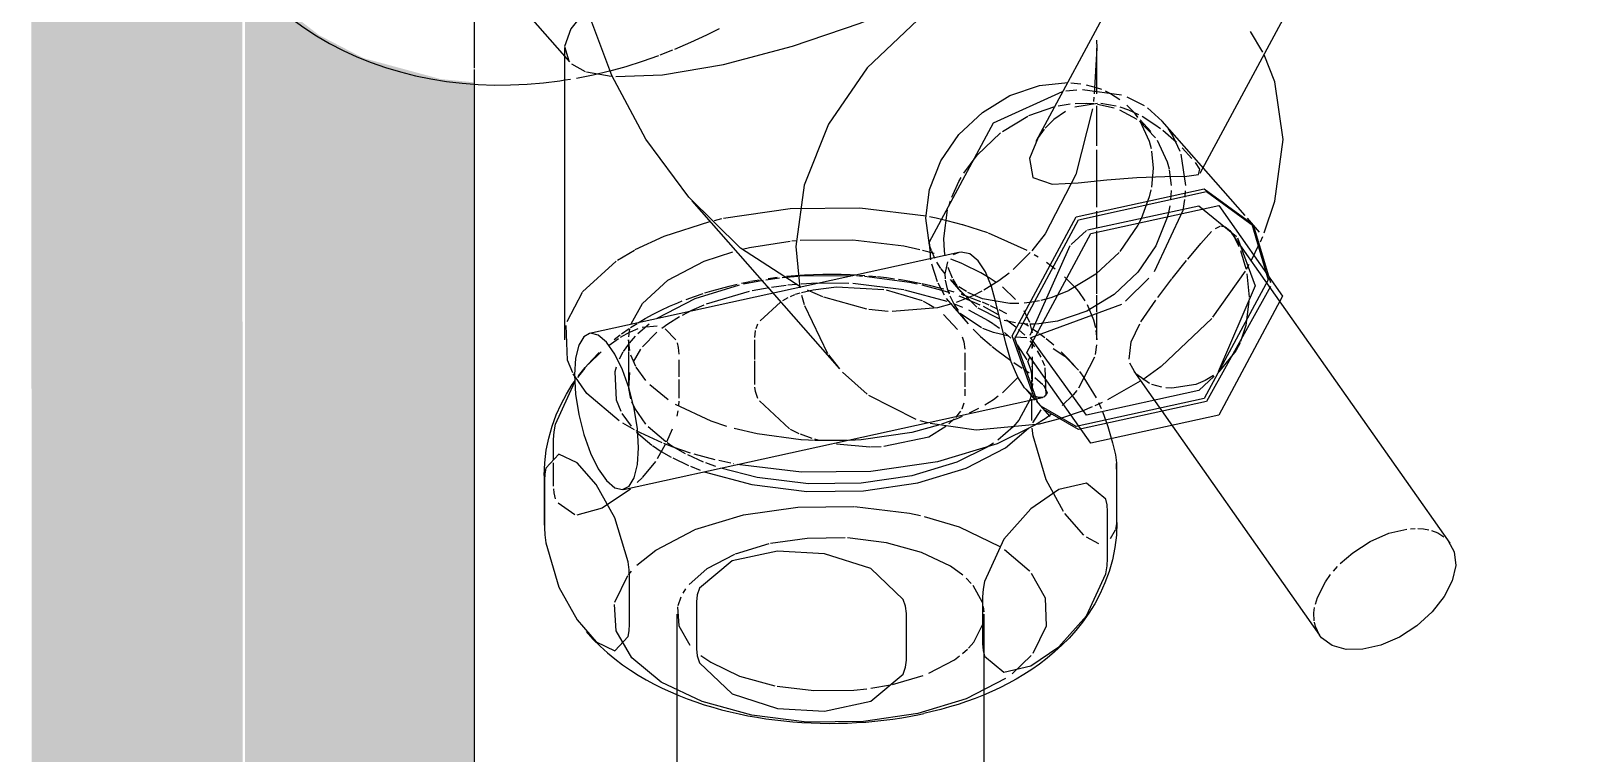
# Model space of a CAD drawing. Header units: metres. Extents: x -24.8 to 3.4, y -2.1 to 25.8.
# Drawn here: x -23.8313 to -23.7437, y 13.79 to 13.8307 of the extents above; entities that cross this region are included whole.
import ezdxf

# ---------------------------------------------------------------- set-up
doc = ezdxf.new("R2010")
doc.units = ezdxf.units.M
for name, color, linetype, lineweight in [('A-ANNO-DIMS', 7, 'Continuous', 5), ('A-ANNO-DIMS-20', 7, 'Continuous', 5), ('P-PIPE', 7, 'Continuous', 5), ('P-SANR-FIXT', 7, 'Continuous', 5)]:
    doc.layers.add(name, color=color, linetype=linetype, lineweight=lineweight)
doc.styles.add('Century Gothic_1', font='GOTHIC.TTF', dxfattribs={"height": 0.02})
doc.dimstyles.new('Setores_1_mm', dxfattribs={"dimscale": 0.3048, "dimtxt": 0.020883, "dimasz": 0.208333, "dimexe": 0.15748, "dimexo": 0.098425, "dimgap": 0.114829, "dimtad": 1, "dimrnd": 0.01, "dimzin": 0, "dimdsep": 46, "dimtxsty": 'Century Gothic_1', "dimblk1": 'OBLIQUE', "dimblk2": 'OBLIQUE', "dimsah": 1, "dimcen": 0.09, "dimazin": 0, "dimtfac": 1, "dimtdec": 4, "dimtix": 1, "dimtmove": 0, "dimatfit": 3, "dimfxl": 1, "dimtvp": 1, "dimtolj": 1, "dimtzin": 0, "dimarcsym": 2})

# ---------------------------------------------------------------- blocks, each defined once
blk = doc.blocks.new('UT_Ducha higiênica - UT_Ducha higiênica-3628668-BWC GUARITA')
at = {"layer": 'P-SANR-FIXT'}
for p, q in [((-23.762923, 13.846263), (-23.77466, 13.824453)), ((-23.765397, 13.822675), (-23.754998, 13.841998)), ((-23.810569, 13.839887), (-23.800952, 13.828949)), ((-23.801237, 13.829707), (-23.801237, 13.813272)), ((-23.762875, 13.820288), (-23.767538, 13.82559)), ((-23.794052, 13.821103), (-23.785732, 13.811641)), ((-23.762053, 13.819353), (-23.762736, 13.820129)), ((-23.751317, 13.801823), (-23.763619, 13.819286)), ((-23.779015, 13.818206), (-23.799831, 13.813641)), ((-23.788201, 13.818534), (-23.78797, 13.81621)), ((-23.780578, 13.817795), (-23.780661, 13.818809)), ((-23.779365, 13.81519), (-23.778475, 13.814178)), ((-23.774702, 13.809888), (-23.775999, 13.813506)), ((-23.774563, 13.80973), (-23.77586, 13.813348)), ((-23.769148, 13.811508), (-23.758675, 13.79664)), ((-23.801745, 13.808532), (-23.800655, 13.810911)), ((-23.775235, 13.810493), (-23.774702, 13.809888)), ((-23.797903, 13.80485), (-23.77429, 13.810029)), ((-23.774563, 13.80973), (-23.77388, 13.808953)), ((-23.77034, 13.807472), (-23.770182, 13.806794)), ((-23.770102, 13.805638), (-23.770128, 13.806321)), ((-23.770112, 13.805927), (-23.770112, 13.804606)), ((-23.802373, 13.805638), (-23.802373, 13.804318)), ((-23.802363, 13.80535), (-23.802363, 13.804029)), ((-23.770102, 13.804318), (-23.770102, 13.805638)), ((-23.802373, 13.804318), (-23.802373, 13.802997)), ((-23.802363, 13.804029), (-23.802363, 13.802709)), ((-23.770112, 13.804606), (-23.770112, 13.803286)), ((-23.770102, 13.802997), (-23.770102, 13.804318)), ((-23.770625, 13.802282), (-23.770625, 13.803602)), ((-23.802373, 13.802997), (-23.802347, 13.802315)), ((-23.770625, 13.800961), (-23.770625, 13.802282)), ((-23.797574, 13.798584), (-23.797574, 13.799904)), ((-23.777565, 13.799664), (-23.777645, 13.799226)), ((-23.793752, 13.798916), (-23.7938, 13.79852)), ((-23.79362, 13.799292), (-23.793752, 13.798916)), ((-23.78201, 13.798269), (-23.782143, 13.79866)), ((-23.777645, 13.799226), (-23.777675, 13.798808)), ((-23.777675, 13.798808), (-23.777675, 13.797488)), ((-23.797574, 13.797263), (-23.797574, 13.798584)), ((-23.794898, 13.79782), (-23.794898, 13.781306)), ((-23.7938, 13.79852), (-23.7938, 13.797199)), ((-23.781962, 13.797868), (-23.78201, 13.798269)), ((-23.781962, 13.796547), (-23.781962, 13.797868)), ((-23.777577, 13.781306), (-23.777577, 13.79782)), ((-23.797595, 13.796886), (-23.797574, 13.797263)), ((-23.7938, 13.797199), (-23.7938, 13.795879)), ((-23.777675, 13.797488), (-23.777675, 13.796167)), ((-23.79765, 13.796562), (-23.797595, 13.796886)), ((-23.781962, 13.795227), (-23.781962, 13.796547)), ((-23.758564, 13.7965), (-23.758676, 13.796643)), ((-23.7938, 13.795879), (-23.793752, 13.795476)), ((-23.793752, 13.795476), (-23.79362, 13.795084)), ((-23.778588, 13.793053), (-23.781319, 13.792227))]:
    blk.add_line(p, q, dxfattribs=at)
at = {"layer": 'P-SANR-FIXT', "color": 8, "true_color": 0x808080}
for p, q in [((-23.761871, 13.829483), (-23.762573, 13.830652)), ((-23.801233, 13.829811), (-23.800992, 13.828997)), ((-23.795847, 13.829328), (-23.79512, 13.829611)), ((-23.800836, 13.828835), (-23.800064, 13.828406)), ((-23.801215, 13.82792), (-23.800903, 13.827971)), ((-23.799992, 13.828383), (-23.798606, 13.828125)), ((-23.772696, 13.827762), (-23.772141, 13.827706)), ((-23.772979, 13.827301), (-23.77236, 13.827373)), ((-23.77204, 13.82739), (-23.769846, 13.827089)), ((-23.770752, 13.827301), (-23.770461, 13.827157)), ((-23.769537, 13.826978), (-23.768558, 13.826474)), ((-23.776554, 13.825016), (-23.77511, 13.825884)), ((-23.775058, 13.825909), (-23.773602, 13.82642)), ((-23.771184, 13.826595), (-23.772464, 13.826382)), ((-23.771237, 13.824202), (-23.771237, 13.826458)), ((-23.771188, 13.82656), (-23.770247, 13.826345)), ((-23.770132, 13.826452), (-23.771005, 13.82659)), ((-23.76996, 13.826242), (-23.768976, 13.825713)), ((-23.768918, 13.825836), (-23.76921, 13.826168)), ((-23.769109, 13.826048), (-23.768929, 13.825812)), ((-23.768373, 13.826347), (-23.767538, 13.82559)), ((-23.774197, 13.825142), (-23.774529, 13.82468)), ((-23.768822, 13.8256), (-23.767914, 13.824659)), ((-23.768194, 13.825012), (-23.768781, 13.825679)), ((-23.766748, 13.824398), (-23.767519, 13.82507)), ((-23.766921, 13.824714), (-23.766559, 13.823903)), ((-23.765869, 13.823496), (-23.766421, 13.824091)), ((-23.771237, 13.820752), (-23.771237, 13.823988)), ((-23.768142, 13.823908), (-23.768058, 13.822951)), ((-23.766504, 13.82374), (-23.766241, 13.821971)), ((-23.768058, 13.822951), (-23.768154, 13.821888)), ((-23.767145, 13.822858), (-23.767045, 13.821982)), ((-23.77986, 13.818985), (-23.779642, 13.820602)), ((-23.779581, 13.820816), (-23.779483, 13.821118)), ((-23.766388, 13.820568), (-23.768006, 13.817112)), ((-23.792786, 13.82001), (-23.792362, 13.82011)), ((-23.780661, 13.820226), (-23.780287, 13.820148)), ((-23.779681, 13.820009), (-23.778813, 13.81978)), ((-23.778793, 13.819775), (-23.777392, 13.819322)), ((-23.76249, 13.819789), (-23.761579, 13.816669)), ((-23.762406, 13.81971), (-23.76144, 13.816511)), ((-23.7908, 13.81848), (-23.788517, 13.818841)), ((-23.788421, 13.818851), (-23.788163, 13.818875)), ((-23.779818, 13.818293), (-23.77986, 13.818985)), ((-23.777359, 13.81931), (-23.775167, 13.818326)), ((-23.772678, 13.818644), (-23.77182, 13.81943)), ((-23.771237, 13.816996), (-23.771237, 13.819429)), ((-23.76331, 13.819019), (-23.762309, 13.81632)), ((-23.76201, 13.818808), (-23.761882, 13.819105)), ((-23.798245, 13.817762), (-23.797289, 13.818336)), ((-23.791203, 13.818387), (-23.790814, 13.818477)), ((-23.78106, 13.818335), (-23.780407, 13.818154)), ((-23.780358, 13.817866), (-23.780539, 13.818274)), ((-23.779774, 13.818013), (-23.779815, 13.818276)), ((-23.779015, 13.818206), (-23.779326, 13.818068)), ((-23.774984, 13.818195), (-23.775941, 13.817241)), ((-23.77499, 13.813539), (-23.772725, 13.818592)), ((-23.769976, 13.818205), (-23.771263, 13.816996)), ((-23.800213, 13.815992), (-23.798327, 13.817706)), ((-23.780215, 13.816545), (-23.780532, 13.81755)), ((-23.779361, 13.816748), (-23.779611, 13.817363)), ((-23.779487, 13.817849), (-23.778799, 13.817575)), ((-23.778781, 13.817567), (-23.777782, 13.817078)), ((-23.777766, 13.817069), (-23.777393, 13.816851)), ((-23.766977, 13.816735), (-23.766167, 13.81775)), ((-23.764693, 13.81456), (-23.762857, 13.81715)), ((-23.790794, 13.816549), (-23.791257, 13.816458)), ((-23.790043, 13.81662), (-23.791155, 13.816409)), ((-23.790254, 13.816644), (-23.790757, 13.816557)), ((-23.79066, 13.816053), (-23.789698, 13.81623)), ((-23.788089, 13.816854), (-23.788718, 13.816797)), ((-23.78499, 13.816892), (-23.787963, 13.816863)), ((-23.787901, 13.816439), (-23.787015, 13.816486)), ((-23.779816, 13.815789), (-23.78018, 13.816465)), ((-23.779503, 13.816671), (-23.778891, 13.815976)), ((-23.778583, 13.815995), (-23.778999, 13.816263)), ((-23.777355, 13.816827), (-23.776907, 13.816528)), ((-23.77129, 13.816975), (-23.772808, 13.816051)), ((-23.768292, 13.816755), (-23.769608, 13.815461)), ((-23.767797, 13.815673), (-23.766994, 13.816713)), ((-23.762309, 13.81632), (-23.764387, 13.811483)), ((-23.76278, 13.817005), (-23.762651, 13.815675)), ((-23.801092, 13.814309), (-23.800227, 13.815974)), ((-23.793224, 13.815303), (-23.790814, 13.81602)), ((-23.787877, 13.815797), (-23.787733, 13.815273)), ((-23.779046, 13.81486), (-23.779695, 13.81561)), ((-23.778855, 13.815935), (-23.778708, 13.815768)), ((-23.77771, 13.816018), (-23.778215, 13.815765)), ((-23.77283, 13.816041), (-23.773821, 13.815654)), ((-23.768744, 13.814294), (-23.76791, 13.81552)), ((-23.794062, 13.814943), (-23.793356, 13.815252)), ((-23.787716, 13.815214), (-23.786413, 13.812513)), ((-23.777722, 13.813957), (-23.778934, 13.814758)), ((-23.776701, 13.81445), (-23.777919, 13.815062)), ((-23.769846, 13.815272), (-23.774955, 13.813388)), ((-23.767592, 13.811803), (-23.764756, 13.814486)), ((-23.799772, 13.813651), (-23.799831, 13.813641)), ((-23.775811, 13.814234), (-23.776454, 13.814374)), ((-23.79762, 13.813272), (-23.79762, 13.812652)), ((-23.79762, 13.812618), (-23.79762, 13.81167)), ((-23.786361, 13.812439), (-23.785733, 13.811643)), ((-23.775903, 13.811998), (-23.775434, 13.811679)), ((-23.76904, 13.811372), (-23.769369, 13.811974)), ((-23.79762, 13.811653), (-23.79762, 13.810816)), ((-23.785566, 13.811459), (-23.784179, 13.810227)), ((-23.770607, 13.809921), (-23.768768, 13.810973)), ((-23.768269, 13.810828), (-23.76904, 13.811372)), ((-23.768644, 13.811054), (-23.7676, 13.811797)), ((-23.7841, 13.81017), (-23.78143, 13.808817)), ((-23.767573, 13.810617), (-23.768126, 13.810771)), ((-23.77439, 13.809563), (-23.774632, 13.809809)), ((-23.772041, 13.809288), (-23.771481, 13.809516)), ((-23.771325, 13.809584), (-23.770913, 13.809772)), ((-23.771133, 13.809744), (-23.770977, 13.809403)), ((-23.797296, 13.808211), (-23.797942, 13.808587)), ((-23.780156, 13.808466), (-23.781661, 13.808067)), ((-23.781203, 13.808743), (-23.780766, 13.808617)), ((-23.775946, 13.808387), (-23.776815, 13.807626)), ((-23.774825, 13.807866), (-23.77488, 13.808311)), ((-23.774449, 13.80864), (-23.774684, 13.808495)), ((-23.773519, 13.80879), (-23.7732, 13.808885)), ((-23.770607, 13.808404), (-23.77034, 13.807472)), ((-23.801849, 13.806524), (-23.801849, 13.807674)), ((-23.795734, 13.807474), (-23.797192, 13.808156)), ((-23.797168, 13.808075), (-23.796312, 13.807352)), ((-23.777063, 13.807451), (-23.777413, 13.807225)), ((-23.795135, 13.806625), (-23.794242, 13.806197)), ((-23.794407, 13.806858), (-23.795116, 13.807258)), ((-23.793399, 13.806397), (-23.794277, 13.806792)), ((-23.792747, 13.806524), (-23.793931, 13.806842)), ((-23.801849, 13.805033), (-23.801849, 13.806354)), ((-23.794141, 13.806154), (-23.793597, 13.805936)), ((-23.79186, 13.806327), (-23.79254, 13.806475)), ((-23.791684, 13.806292), (-23.791707, 13.806297)), ((-23.800655, 13.803427), (-23.801583, 13.80407)), ((-23.793886, 13.802587), (-23.791155, 13.803413)), ((-23.771954, 13.802278), (-23.773032, 13.803497)), ((-23.771112, 13.801793), (-23.771815, 13.802168)), ((-23.770196, 13.802553), (-23.770473, 13.802078)), ((-23.753541, 13.80264), (-23.753278, 13.802651)), ((-23.789719, 13.80178), (-23.791613, 13.801211)), ((-23.757898, 13.800253), (-23.757667, 13.800512)), ((-23.798393, 13.7985), (-23.797658, 13.800008)), ((-23.797634, 13.800038), (-23.797454, 13.800256)), ((-23.778308, 13.799559), (-23.778593, 13.799851)), ((-23.79468, 13.798782), (-23.794845, 13.798294)), ((-23.794413, 13.799245), (-23.794563, 13.799008)), ((-23.777677, 13.798475), (-23.778209, 13.799442)), ((-23.777583, 13.797965), (-23.777623, 13.798265)), ((-23.777596, 13.797535), (-23.777578, 13.797819)), ((-23.778796, 13.795608), (-23.778528, 13.79585)), ((-23.774929, 13.795492), (-23.776007, 13.794472)), ((-23.782755, 13.79386), (-23.781011, 13.794371)), ((-23.783962, 13.793647), (-23.782864, 13.793837)), ((-23.776378, 13.794204), (-23.778588, 13.793053))]:
    blk.add_line(p, q, dxfattribs=at)
at = {"layer": 'P-SANR-FIXT', "color": 9, "true_color": 0xbfbfbf}
for p, q in [((-23.771237, 13.829707), (-23.771375, 13.827133)), ((-23.771241, 13.830164), (-23.771237, 13.829739)), ((-23.771237, 13.827137), (-23.771237, 13.829707)), ((-23.800992, 13.828997), (-23.800952, 13.828951)), ((-23.770461, 13.827157), (-23.769935, 13.826828)), ((-23.773401, 13.826465), (-23.772733, 13.826574)), ((-23.772444, 13.8266), (-23.771792, 13.826612)), ((-23.771792, 13.826612), (-23.771399, 13.826585)), ((-23.76954, 13.826503), (-23.76921, 13.826167)), ((-23.767207, 13.825171), (-23.766921, 13.824714)), ((-23.768182, 13.821736), (-23.768276, 13.821334)), ((-23.767043, 13.821699), (-23.767076, 13.821168)), ((-23.766248, 13.821675), (-23.766273, 13.821325)), ((-23.768278, 13.821329), (-23.768735, 13.82009)), ((-23.767119, 13.820838), (-23.767195, 13.820447)), ((-23.766288, 13.821181), (-23.766388, 13.820568)), ((-23.780287, 13.820148), (-23.779681, 13.820009)), ((-23.771237, 13.819558), (-23.771237, 13.820528)), ((-23.764539, 13.819548), (-23.76427, 13.819684)), ((-23.76374, 13.819441), (-23.763619, 13.819286)), ((-23.763619, 13.819286), (-23.763471, 13.819051)), ((-23.763446, 13.819006), (-23.763224, 13.81854)), ((-23.774755, 13.818092), (-23.774532, 13.817956)), ((-23.763129, 13.818306), (-23.762834, 13.81729)), ((-23.762537, 13.817724), (-23.762091, 13.818629)), ((-23.780018, 13.817296), (-23.780241, 13.817648)), ((-23.77978, 13.816989), (-23.780007, 13.81728)), ((-23.789118, 13.816752), (-23.789892, 13.816644)), ((-23.789241, 13.816786), (-23.789749, 13.81672)), ((-23.789561, 13.816252), (-23.788748, 13.81636)), ((-23.788718, 13.816797), (-23.788968, 13.81677)), ((-23.788638, 13.816372), (-23.78816, 13.816419)), ((-23.787223, 13.816106), (-23.7859, 13.816269)), ((-23.787015, 13.816486), (-23.785213, 13.816477)), ((-23.7859, 13.816269), (-23.783237, 13.816116)), ((-23.78499, 13.816466), (-23.782104, 13.816112)), ((-23.78443, 13.816857), (-23.784782, 13.816881)), ((-23.784314, 13.81689), (-23.784615, 13.816912)), ((-23.783669, 13.816834), (-23.784084, 13.816872)), ((-23.783089, 13.816769), (-23.783598, 13.816827)), ((-23.782627, 13.816706), (-23.783089, 13.816769)), ((-23.782077, 13.81662), (-23.782401, 13.816671)), ((-23.780593, 13.816319), (-23.781076, 13.816429)), ((-23.779756, 13.815996), (-23.781069, 13.816352)), ((-23.780088, 13.816193), (-23.78058, 13.816316)), ((-23.779852, 13.816127), (-23.780088, 13.816193)), ((-23.779119, 13.816354), (-23.779474, 13.816663)), ((-23.776553, 13.81626), (-23.775815, 13.815558)), ((-23.773045, 13.816836), (-23.772503, 13.816284)), ((-23.771237, 13.81587), (-23.771237, 13.816996)), ((-23.790214, 13.814344), (-23.789066, 13.815407)), ((-23.786668, 13.815704), (-23.787547, 13.816075)), ((-23.784193, 13.815009), (-23.786625, 13.815687)), ((-23.783101, 13.816091), (-23.781073, 13.815492)), ((-23.782066, 13.816105), (-23.779681, 13.815462)), ((-23.779263, 13.815956), (-23.779599, 13.816057)), ((-23.778215, 13.815765), (-23.779159, 13.815382)), ((-23.77884, 13.815681), (-23.778997, 13.815739)), ((-23.778633, 13.815751), (-23.778855, 13.815825)), ((-23.775017, 13.815383), (-23.77532, 13.815349)), ((-23.774467, 13.815481), (-23.774997, 13.815386)), ((-23.773821, 13.815654), (-23.774394, 13.815497)), ((-23.771237, 13.814838), (-23.771237, 13.815794)), ((-23.762651, 13.815617), (-23.762825, 13.814086)), ((-23.794587, 13.814678), (-23.794062, 13.814943)), ((-23.78299, 13.814879), (-23.78409, 13.814993)), ((-23.780206, 13.815077), (-23.782761, 13.814869)), ((-23.779394, 13.815304), (-23.780206, 13.815077)), ((-23.771237, 13.813272), (-23.771237, 13.814768)), ((-23.798445, 13.813292), (-23.798099, 13.813556)), ((-23.798088, 13.813423), (-23.797526, 13.813726)), ((-23.798016, 13.813619), (-23.797581, 13.813924)), ((-23.797614, 13.813452), (-23.797552, 13.813895)), ((-23.797506, 13.813972), (-23.797139, 13.814208)), ((-23.796467, 13.814164), (-23.797107, 13.813616)), ((-23.796843, 13.81288), (-23.796035, 13.813708)), ((-23.795558, 13.813895), (-23.794968, 13.813275)), ((-23.790513, 13.813408), (-23.790465, 13.813806)), ((-23.790437, 13.81391), (-23.790332, 13.814184)), ((-23.77511, 13.814168), (-23.775636, 13.81421)), ((-23.774748, 13.814167), (-23.775, 13.814166)), ((-23.771277, 13.813809), (-23.771239, 13.813271)), ((-23.762825, 13.814086), (-23.763125, 13.813177)), ((-23.798712, 13.812986), (-23.798197, 13.813354)), ((-23.797634, 13.813034), (-23.797926, 13.812614)), ((-23.797556, 13.812671), (-23.79762, 13.813272)), ((-23.797243, 13.81348), (-23.797591, 13.813088)), ((-23.797354, 13.812034), (-23.79694, 13.812751)), ((-23.790513, 13.812174), (-23.790513, 13.813274)), ((-23.775171, 13.813388), (-23.775844, 13.81343)), ((-23.771248, 13.813005), (-23.771328, 13.812451)), ((-23.763157, 13.813103), (-23.763388, 13.812654)), ((-23.797942, 13.812588), (-23.798155, 13.812189)), ((-23.797215, 13.811769), (-23.797489, 13.812411)), ((-23.7948, 13.81215), (-23.7948, 13.811188)), ((-23.790513, 13.810768), (-23.790513, 13.812088)), ((-23.771365, 13.812298), (-23.772261, 13.810552)), ((-23.763388, 13.812654), (-23.764362, 13.811486)), ((-23.797606, 13.810545), (-23.797552, 13.811439)), ((-23.79666, 13.810986), (-23.797194, 13.811731)), ((-23.7948, 13.811039), (-23.7948, 13.809998)), ((-23.775316, 13.811601), (-23.775049, 13.811414)), ((-23.774732, 13.811166), (-23.774265, 13.810766)), ((-23.771954, 13.811133), (-23.771266, 13.810008)), ((-23.764655, 13.811264), (-23.765128, 13.810985)), ((-23.795393, 13.809894), (-23.796434, 13.810746)), ((-23.774519, 13.810027), (-23.774834, 13.810149)), ((-23.772365, 13.810423), (-23.772567, 13.810189)), ((-23.798328, 13.809891), (-23.79806, 13.809252)), ((-23.797275, 13.809428), (-23.797435, 13.809796)), ((-23.79666, 13.80853), (-23.797272, 13.809422)), ((-23.792975, 13.80869), (-23.794983, 13.809633)), ((-23.7948, 13.809827), (-23.794812, 13.809575)), ((-23.788558, 13.80827), (-23.790243, 13.809844)), ((-23.77484, 13.808597), (-23.774367, 13.809344)), ((-23.7732, 13.808885), (-23.772041, 13.809288)), ((-23.77091, 13.809243), (-23.770607, 13.808404)), ((-23.797996, 13.809136), (-23.797478, 13.808407)), ((-23.795531, 13.807534), (-23.796516, 13.808373)), ((-23.792092, 13.808397), (-23.792975, 13.80869)), ((-23.77928, 13.808831), (-23.779567, 13.808551)), ((-23.79512, 13.807261), (-23.795454, 13.80748)), ((-23.788012, 13.807992), (-23.788497, 13.808234)), ((-23.787283, 13.807729), (-23.787939, 13.807962)), ((-23.785284, 13.807607), (-23.787138, 13.807605)), ((-23.786866, 13.807612), (-23.787121, 13.807681)), ((-23.795555, 13.807382), (-23.796005, 13.806585)), ((-23.784019, 13.807232), (-23.7859, 13.807402)), ((-23.783391, 13.807251), (-23.783979, 13.807232)), ((-23.796114, 13.80642), (-23.796837, 13.805535)), ((-23.796847, 13.805524), (-23.797131, 13.805237))]:
    blk.add_line(p, q, dxfattribs=at)
at = {"layer": 'P-SANR-FIXT', "color": 254, "true_color": 0xdfdfdf}
for p, q in [((-23.771395, 13.826956), (-23.771427, 13.826699)), ((-23.774075, 13.817656), (-23.773571, 13.817283)), ((-23.762794, 13.817259), (-23.762635, 13.817543)), ((-23.772475, 13.816252), (-23.772269, 13.816002)), ((-23.788936, 13.815489), (-23.788623, 13.815662)), ((-23.788502, 13.815721), (-23.788253, 13.815827)), ((-23.788207, 13.815844), (-23.78795, 13.815931)), ((-23.787875, 13.815953), (-23.787223, 13.816106)), ((-23.779523, 13.815921), (-23.779756, 13.815996)), ((-23.77928, 13.815315), (-23.778802, 13.815119)), ((-23.777809, 13.815242), (-23.77884, 13.815681)), ((-23.777306, 13.815233), (-23.777681, 13.815393)), ((-23.772265, 13.815996), (-23.771899, 13.81547)), ((-23.779876, 13.814711), (-23.779079, 13.813864)), ((-23.776768, 13.814682), (-23.777623, 13.815151)), ((-23.776828, 13.815016), (-23.777216, 13.815195)), ((-23.776295, 13.814752), (-23.776728, 13.814968)), ((-23.79752, 13.813729), (-23.797082, 13.813913)), ((-23.796861, 13.813988), (-23.796005, 13.814077)), ((-23.777033, 13.814159), (-23.776713, 13.813928)), ((-23.776427, 13.813698), (-23.776073, 13.813374)), ((-23.775789, 13.81399), (-23.776327, 13.814396)), ((-23.774514, 13.813659), (-23.774814, 13.813867)), ((-23.774167, 13.813398), (-23.774467, 13.813624)), ((-23.778855, 13.813552), (-23.778855, 13.813552)), ((-23.774854, 13.812835), (-23.774854, 13.813272)), ((-23.773661, 13.812987), (-23.774084, 13.813335)), ((-23.799878, 13.811901), (-23.799162, 13.812605)), ((-23.778675, 13.812552), (-23.778675, 13.811578)), ((-23.774854, 13.810924), (-23.774854, 13.812323)), ((-23.773032, 13.812364), (-23.772272, 13.811567)), ((-23.800492, 13.811152), (-23.800066, 13.811692)), ((-23.778675, 13.811431), (-23.778675, 13.810627)), ((-23.775677, 13.81115), (-23.776547, 13.810289)), ((-23.772214, 13.811492), (-23.771967, 13.811151)), ((-23.797489, 13.809955), (-23.797606, 13.810545)), ((-23.778675, 13.810498), (-23.778675, 13.810116)), ((-23.774933, 13.810148), (-23.775002, 13.809904)), ((-23.772567, 13.810189), (-23.773179, 13.809588)), ((-23.794848, 13.809285), (-23.79491, 13.808972)), ((-23.778923, 13.809252), (-23.779204, 13.808913)), ((-23.778855, 13.809344), (-23.778855, 13.809343)), ((-23.778722, 13.80972), (-23.778844, 13.809367)), ((-23.777894, 13.809405), (-23.778418, 13.809141)), ((-23.7749, 13.808732), (-23.7749, 13.809944)), ((-23.77429, 13.810029), (-23.774519, 13.810027)), ((-23.795169, 13.808248), (-23.795486, 13.807522))]:
    blk.add_line(p, q, dxfattribs=at)
at = {"layer": 'P-SANR-FIXT', "color": 7, "true_color": 0xefefef}
for p, q in [((-23.775349, 13.81493), (-23.775034, 13.814277)), ((-23.775292, 13.813542), (-23.775641, 13.813866)), ((-23.775082, 13.814045), (-23.775393, 13.814243)), ((-23.774986, 13.814133), (-23.774883, 13.813678)), ((-23.775728, 13.813), (-23.775179, 13.812161)), ((-23.774732, 13.812888), (-23.774992, 13.813218)), ((-23.774854, 13.813272), (-23.774895, 13.812792)), ((-23.773688, 13.812796), (-23.773032, 13.812364)), ((-23.775025, 13.812292), (-23.775131, 13.812026)), ((-23.774375, 13.812303), (-23.774577, 13.812659)), ((-23.774169, 13.81181), (-23.774285, 13.812112)), ((-23.774079, 13.810146), (-23.774134, 13.811698)), ((-23.774856, 13.810815), (-23.774887, 13.810384))]:
    blk.add_line(p, q, dxfattribs=at)
at = {"layer": 'P-SANR-FIXT', "color": 7, "true_color": 0xf7f7f7}
blk.add_line((-23.77488, 13.81175), (-23.774825, 13.812074), dxfattribs=at)
at = {"layer": 'P-SANR-FIXT', "color": 7, "true_color": 0xfbfbfb}
for p, q in [((-23.7749, 13.811077), (-23.7749, 13.811372)), ((-23.7749, 13.810387), (-23.7749, 13.811035))]:
    blk.add_line(p, q, dxfattribs=at)
at = {"layer": 'P-SANR-FIXT'}
for points in [[(-23.769151, 13.834692, 0), (-23.770913, 13.834878, 0), (-23.774467, 13.834541, 0), (-23.778022, 13.833319, 0), (-23.781334, 13.831294, 0), (-23.784179, 13.828605, 0), (-23.786361, 13.825435, 0), (-23.787733, 13.822, 0), (-23.788201, 13.818534, 0)], [(-23.819058, 13.833639, 0), (-23.818489, 13.833025, 0), (-23.81789, 13.832439, 0), (-23.817261, 13.831884, 0), (-23.816604, 13.831359, 0), (-23.81592, 13.830867, 0), (-23.815211, 13.830407, 0), (-23.814476, 13.829981, 0), (-23.813719, 13.829589, 0), (-23.81294, 13.829232, 0), (-23.812141, 13.828909, 0), (-23.811323, 13.828623, 0), (-23.810487, 13.828373, 0), (-23.809636, 13.828158, 0), (-23.80877, 13.827981, 0), (-23.807891, 13.82784, 0), (-23.807, 13.827735, 0), (-23.806099, 13.827667, 0), (-23.805189, 13.827636, 0), (-23.804272, 13.827642, 0), (-23.803349, 13.827684, 0), (-23.802422, 13.827762, 0), (-23.801491, 13.827876, 0), (-23.801215, 13.82792, 0)], [(-23.799971, 13.831919, 0), (-23.800874, 13.830797, 0), (-23.801233, 13.829811, 0)], [(-23.794231, 13.821309, 0), (-23.796645, 13.824593, 0), (-23.798558, 13.828163, 0), (-23.799971, 13.831919, 0)], [(-23.760733, 13.824558, 0), (-23.761201, 13.827818, 0), (-23.7618, 13.829342, 0)], [(-23.780877, 13.82014, 0), (-23.780658, 13.821758, 0), (-23.780018, 13.823361, 0), (-23.778999, 13.82484, 0), (-23.777672, 13.826095, 0), (-23.776126, 13.82704, 0), (-23.774467, 13.82761, 0), (-23.772867, 13.827769, 0)], [(-23.780661, 13.818809, 0), (-23.777056, 13.825508, 0), (-23.773157, 13.827271, 0)], [(-23.774529, 13.82468, 0), (-23.775017, 13.823492, 0), (-23.774841, 13.822419, 0)], [(-23.761796, 13.819316, 0), (-23.761201, 13.821091, 0), (-23.760733, 13.824558, 0)], [(-23.774841, 13.822419, 0), (-23.773754, 13.822055, 0), (-23.772287, 13.822131, 0), (-23.770666, 13.822292, 0), (-23.768983, 13.822423, 0), (-23.767396, 13.822486, 0), (-23.766164, 13.822506, 0), (-23.765494, 13.822592, 0)], [(-23.775999, 13.813506, 0), (-23.772394, 13.820205, 0), (-23.765184, 13.821787, 0), (-23.762545, 13.819868, 0)], [(-23.77586, 13.813348, 0), (-23.772255, 13.820047, 0), (-23.765045, 13.821628, 0), (-23.762406, 13.81971, 0)], [(-23.775177, 13.812572, 0), (-23.771572, 13.81927, 0), (-23.764362, 13.820852, 0), (-23.760757, 13.815734, 0)], [(-23.78055, 13.8183, 0), (-23.780658, 13.818618, 0), (-23.780877, 13.82014, 0)], [(-23.777915, 13.817739, 0), (-23.778387, 13.818116, 0), (-23.778878, 13.818225, 0), (-23.779015, 13.818206, 0)], [(-23.776647, 13.814244, 0), (-23.776896, 13.815305, 0), (-23.777172, 13.816284, 0), (-23.777506, 13.817114, 0), (-23.777915, 13.817739, 0)], [(-23.760757, 13.815734, 0), (-23.764362, 13.809035, 0), (-23.771572, 13.807454, 0), (-23.775177, 13.812572, 0)], [(-23.800772, 13.811424, 0), (-23.801064, 13.812138, 0), (-23.801147, 13.814093, 0)], [(-23.799831, 13.813641, 0), (-23.800147, 13.813457, 0), (-23.800434, 13.812977, 0), (-23.800615, 13.812242, 0), (-23.800677, 13.811303, 0), (-23.800615, 13.810224, 0), (-23.800434, 13.809078, 0), (-23.800147, 13.807944, 0), (-23.799772, 13.806898, 0), (-23.799336, 13.806012, 0), (-23.798867, 13.805347, 0)], [(-23.798867, 13.813144, 0), (-23.799336, 13.813544, 0), (-23.799772, 13.813651, 0)], [(-23.7749, 13.810192, 0), (-23.7753, 13.810571, 0), (-23.775691, 13.811185, 0), (-23.776051, 13.812037, 0), (-23.776368, 13.813088, 0), (-23.776647, 13.814244, 0)], [(-23.798867, 13.805347, 0), (-23.798399, 13.804947, 0), (-23.797963, 13.80484, 0), (-23.797588, 13.805034, 0), (-23.7973, 13.805514, 0), (-23.79712, 13.806249, 0), (-23.797058, 13.807188, 0), (-23.79712, 13.808267, 0), (-23.7973, 13.809413, 0), (-23.797588, 13.810547, 0), (-23.797963, 13.811593, 0), (-23.798399, 13.812479, 0), (-23.798867, 13.813144, 0)], [(-23.802373, 13.805638, 0), (-23.802344, 13.806351, 0), (-23.80226, 13.807056, 0), (-23.802122, 13.807744, 0), (-23.801934, 13.808409, 0), (-23.801702, 13.809046, 0), (-23.801432, 13.80965, 0), (-23.801128, 13.810221, 0), (-23.800797, 13.810756, 0), (-23.800628, 13.810995, 0)], [(-23.781319, 13.805222, 0), (-23.778588, 13.806049, 0), (-23.776378, 13.8072, 0), (-23.77509, 13.808301, 0)], [(-23.780626, 13.80858, 0), (-23.778022, 13.808213, 0), (-23.774467, 13.80855, 0), (-23.773519, 13.80879, 0)], [(-23.774684, 13.808495, 0), (-23.776857, 13.807426, 0), (-23.780206, 13.806413, 0)], [(-23.79765, 13.80077, 0), (-23.79839, 13.80325, 0), (-23.799443, 13.805138, 0), (-23.80052, 13.806357, 0), (-23.801549, 13.806846, 0), (-23.802293, 13.80605, 0)], [(-23.777413, 13.807225, 0), (-23.779119, 13.80638, 0), (-23.781661, 13.805611, 0)], [(-23.770182, 13.806794, 0), (-23.77013, 13.806348, 0), (-23.770112, 13.805927, 0)], [(-23.802293, 13.80605, 0), (-23.802345, 13.805727, 0), (-23.802363, 13.80535, 0)], [(-23.793368, 13.805852, 0), (-23.790679, 13.805124, 0), (-23.787578, 13.804744, 0), (-23.784385, 13.804777, 0), (-23.781319, 13.805222, 0)], [(-23.781661, 13.805611, 0), (-23.784514, 13.805196, 0), (-23.787485, 13.805165, 0), (-23.790371, 13.805519, 0), (-23.792427, 13.806045, 0)], [(-23.780206, 13.806413, 0), (-23.783966, 13.805867, 0), (-23.787881, 13.805826, 0), (-23.79151, 13.806259, 0)], [(-23.77073, 13.804312, 0), (-23.77182, 13.805209, 0), (-23.773369, 13.804846, 0), (-23.774955, 13.803762, 0), (-23.77647, 13.80205, 0), (-23.777565, 13.799664, 0)], [(-23.770625, 13.803602, 0), (-23.770652, 13.803982, 0), (-23.77073, 13.804312, 0)], [(-23.770112, 13.803286, 0), (-23.77013, 13.802909, 0), (-23.770182, 13.802586, 0)], [(-23.802363, 13.802709, 0), (-23.802345, 13.802287, 0), (-23.802293, 13.801842, 0)], [(-23.770102, 13.802997, 0), (-23.77013, 13.802284, 0), (-23.770215, 13.801579, 0), (-23.770353, 13.800891, 0), (-23.77054, 13.800226, 0), (-23.770772, 13.79959, 0), (-23.771043, 13.798985, 0), (-23.771346, 13.798415, 0), (-23.771678, 13.797879, 0), (-23.772032, 13.797379, 0), (-23.772405, 13.796912, 0), (-23.772794, 13.796477, 0), (-23.773196, 13.796072, 0), (-23.773608, 13.795695, 0), (-23.774029, 13.795344, 0), (-23.774458, 13.795017, 0), (-23.774894, 13.794712, 0), (-23.775336, 13.794427, 0), (-23.775783, 13.794162, 0), (-23.776236, 13.793914, 0), (-23.776694, 13.793683, 0), (-23.777157, 13.793467, 0), (-23.777624, 13.793266, 0), (-23.778096, 13.793079, 0), (-23.778572, 13.792906, 0), (-23.779052, 13.792745, 0), (-23.779537, 13.792596, 0), (-23.780025, 13.792459, 0), (-23.780517, 13.792334, 0), (-23.780975, 13.792229, 0)], [(-23.802293, 13.801842, 0), (-23.801549, 13.799354, 0), (-23.80052, 13.797503, 0), (-23.799443, 13.796271, 0), (-23.79839, 13.795766, 0), (-23.79765, 13.796562, 0)], [(-23.782143, 13.79866, 0), (-23.783973, 13.800399, 0), (-23.786575, 13.801233, 0), (-23.789238, 13.801374, 0), (-23.791782, 13.800832, 0), (-23.79362, 13.799292, 0)], [(-23.751428, 13.801963, 0), (-23.751081, 13.801338, 0), (-23.751001, 13.800569, 0), (-23.751193, 13.799708, 0), (-23.751645, 13.798816, 0), (-23.752325, 13.797951, 0), (-23.753187, 13.797174, 0), (-23.754172, 13.796537, 0), (-23.755213, 13.796084, 0), (-23.75624, 13.795845, 0), (-23.757182, 13.795837, 0), (-23.757974, 13.79606, 0), (-23.758564, 13.7965, 0)], [(-23.797574, 13.799904, 0), (-23.797595, 13.800325, 0), (-23.79765, 13.80077, 0)], [(-23.77073, 13.800104, 0), (-23.770652, 13.800542, 0), (-23.770625, 13.800961, 0)], [(-23.777565, 13.795456, 0), (-23.77647, 13.794558, 0), (-23.774955, 13.794907, 0), (-23.773369, 13.79598, 0), (-23.77182, 13.797725, 0), (-23.77073, 13.800104, 0)], [(-23.80002, 13.796855, 0), (-23.79963, 13.796423, 0), (-23.799227, 13.796022, 0), (-23.798813, 13.795648, 0), (-23.798391, 13.795301, 0), (-23.797961, 13.794976, 0), (-23.797524, 13.794674, 0), (-23.797082, 13.794392, 0), (-23.796634, 13.794129, 0), (-23.79618, 13.793884, 0), (-23.795722, 13.793655, 0), (-23.795258, 13.793441, 0), (-23.79479, 13.793242, 0), (-23.794318, 13.793056, 0), (-23.793841, 13.792884, 0), (-23.79336, 13.792725, 0), (-23.792876, 13.792578, 0), (-23.792387, 13.792443, 0), (-23.791894, 13.792319, 0), (-23.791398, 13.792207, 0), (-23.790899, 13.792106, 0), (-23.790397, 13.792015, 0), (-23.789893, 13.791936, 0), (-23.789385, 13.791867, 0), (-23.788876, 13.791809, 0), (-23.788365, 13.791761, 0), (-23.787853, 13.791723, 0), (-23.787339, 13.791696, 0), (-23.786825, 13.791679, 0), (-23.78631, 13.791672, 0), (-23.785796, 13.791676, 0), (-23.785281, 13.79169, 0), (-23.784768, 13.791714, 0), (-23.784255, 13.791749, 0), (-23.783743, 13.791794, 0), (-23.783234, 13.791849, 0), (-23.782726, 13.791915, 0), (-23.78222, 13.791992, 0), (-23.781718, 13.792079, 0), (-23.781218, 13.792177, 0), (-23.780975, 13.792229, 0)], [(-23.777675, 13.796167, 0), (-23.777645, 13.795787, 0), (-23.777565, 13.795456, 0)], [(-23.782143, 13.794452, 0), (-23.78201, 13.79483, 0), (-23.781962, 13.795227, 0)], [(-23.79362, 13.795084, 0), (-23.791782, 13.793341, 0), (-23.789238, 13.792519, 0), (-23.786575, 13.792367, 0), (-23.783973, 13.792915, 0), (-23.782143, 13.794452, 0)], [(-23.781319, 13.792227, 0), (-23.784385, 13.791782, 0), (-23.787578, 13.791748, 0), (-23.790679, 13.792128, 0), (-23.793477, 13.792896, 0)]]:
    blk.add_polyline3d(points, dxfattribs=at)
at = {"layer": 'P-SANR-FIXT', "color": 8, "true_color": 0x808080}
for points in [[(-23.792268, 13.828795, 0), (-23.788384, 13.829821, 0), (-23.784578, 13.831129, 0), (-23.781164, 13.832551, 0), (-23.778243, 13.833986, 0)], [(-23.795011, 13.829653, 0), (-23.794107, 13.830042, 0), (-23.793212, 13.830461, 0), (-23.792493, 13.830828, 0)], [(-23.798662, 13.828441, 0), (-23.797767, 13.828686, 0), (-23.796843, 13.828975, 0), (-23.795924, 13.829298, 0)], [(-23.798337, 13.828111, 0), (-23.795715, 13.828213, 0), (-23.792268, 13.828795, 0)], [(-23.800559, 13.828026, 0), (-23.799627, 13.828211, 0), (-23.798696, 13.828431, 0)], [(-23.771823, 13.827649, 0), (-23.771263, 13.8275, 0), (-23.770969, 13.827394, 0)], [(-23.771483, 13.826298, 0), (-23.772411, 13.822596, 0), (-23.774138, 13.819256, 0), (-23.774889, 13.818303, 0)], [(-23.772994, 13.826146, 0), (-23.773656, 13.825692, 0), (-23.774142, 13.825208, 0)], [(-23.768859, 13.825955, 0), (-23.769434, 13.826224, 0), (-23.76991, 13.82639, 0)], [(-23.767646, 13.82517, 0), (-23.767964, 13.825401, 0), (-23.768682, 13.825857, 0)], [(-23.7688, 13.82562, 0), (-23.768276, 13.824473, 0), (-23.76817, 13.824054, 0)], [(-23.778726, 13.822678, 0), (-23.777983, 13.823684, 0), (-23.776656, 13.824939, 0)], [(-23.767829, 13.824535, 0), (-23.76726, 13.823317, 0), (-23.767158, 13.822921, 0)], [(-23.765494, 13.822592, 0), (-23.765419, 13.822887, 0), (-23.765672, 13.823275, 0)], [(-23.779407, 13.821324, 0), (-23.779002, 13.822205, 0), (-23.778877, 13.822428, 0)], [(-23.787912, 13.816245, 0), (-23.791311, 13.818451, 0), (-23.794231, 13.821309, 0)], [(-23.792268, 13.820131, 0), (-23.788508, 13.820677, 0), (-23.784593, 13.820718, 0), (-23.780857, 13.820265, 0)], [(-23.771751, 13.819482, 0), (-23.76548, 13.82082, 0), (-23.763364, 13.819106, 0)], [(-23.797245, 13.81836, 0), (-23.795618, 13.819118, 0), (-23.793046, 13.819946, 0)], [(-23.767196, 13.820439, 0), (-23.76726, 13.820178, 0), (-23.767901, 13.818575, 0), (-23.768919, 13.817096, 0), (-23.770247, 13.815841, 0), (-23.771792, 13.814896, 0), (-23.773451, 13.814326, 0), (-23.774633, 13.81417, 0)], [(-23.768735, 13.82009, 0), (-23.768917, 13.819731, 0), (-23.769935, 13.818251, 0)], [(-23.787961, 13.818891, 0), (-23.78499, 13.818922, 0), (-23.782104, 13.818569, 0), (-23.781216, 13.818374, 0)], [(-23.766109, 13.817821, 0), (-23.765375, 13.818715, 0), (-23.764772, 13.819374, 0)], [(-23.797477, 13.814172, 0), (-23.796843, 13.815336, 0), (-23.795412, 13.816637, 0), (-23.793356, 13.817708, 0), (-23.791751, 13.818245, 0)], [(-23.779656, 13.817665, 0), (-23.7798, 13.816991, 0), (-23.779785, 13.816712, 0)], [(-23.791395, 13.816354, 0), (-23.793886, 13.815582, 0), (-23.796028, 13.814477, 0)], [(-23.793318, 13.815923, 0), (-23.792938, 13.816039, 0), (-23.792449, 13.816176, 0), (-23.791957, 13.816301, 0), (-23.791499, 13.816407, 0)], [(-23.784824, 13.816923, 0), (-23.785135, 13.81694, 0), (-23.785649, 13.816957, 0), (-23.786164, 13.816963, 0), (-23.786679, 13.816959, 0), (-23.787193, 13.816945, 0), (-23.787707, 13.816921, 0), (-23.78822, 13.816887, 0), (-23.788731, 13.816842, 0)], [(-23.779775, 13.816634, 0), (-23.779663, 13.816145, 0), (-23.779562, 13.815864, 0)], [(-23.777989, 13.815112, 0), (-23.779002, 13.816141, 0), (-23.779332, 13.816689, 0)], [(-23.776176, 13.817042, 0), (-23.776759, 13.816601, 0), (-23.777606, 13.816075, 0)], [(-23.761579, 13.816669, 0), (-23.765184, 13.80997, 0), (-23.772394, 13.808389, 0), (-23.774357, 13.809533, 0)], [(-23.761444, 13.816287, 0), (-23.765045, 13.809812, 0), (-23.772255, 13.808231, 0), (-23.774131, 13.809295, 0)], [(-23.79578, 13.814953, 0), (-23.795318, 13.815168, 0), (-23.794851, 13.815369, 0), (-23.794598, 13.815469, 0)], [(-23.794379, 13.815556, 0), (-23.793903, 13.81573, 0), (-23.793422, 13.815891, 0)], [(-23.779521, 13.815765, 0), (-23.779245, 13.815227, 0), (-23.779055, 13.814925, 0)], [(-23.775618, 13.815328, 0), (-23.776126, 13.815324, 0), (-23.777672, 13.815591, 0), (-23.778497, 13.815947, 0)], [(-23.797088, 13.814238, 0), (-23.796691, 13.814474, 0), (-23.796238, 13.814721, 0), (-23.795795, 13.814945, 0)], [(-23.778878, 13.814676, 0), (-23.778597, 13.814321, 0), (-23.778475, 13.814177, 0)], [(-23.778198, 13.813878, 0), (-23.777786, 13.813473, 0), (-23.777171, 13.812941, 0)], [(-23.77619, 13.813478, 0), (-23.777056, 13.813691, 0), (-23.777651, 13.813924, 0)], [(-23.769412, 13.812183, 0), (-23.769289, 13.813166, 0), (-23.76881, 13.81418, 0)], [(-23.777128, 13.812906, 0), (-23.77687, 13.8127, 0), (-23.776077, 13.812122, 0)], [(-23.764611, 13.811227, 0), (-23.76548, 13.810429, 0), (-23.77182, 13.809039, 0), (-23.774964, 13.813419, 0)], [(-23.800443, 13.811257, 0), (-23.800069, 13.811724, 0), (-23.79968, 13.812159, 0), (-23.799279, 13.812564, 0)], [(-23.798147, 13.808718, 0), (-23.799971, 13.81026, 0), (-23.800745, 13.811371, 0)], [(-23.765128, 13.810985, 0), (-23.765642, 13.810766, 0), (-23.766996, 13.810558, 0), (-23.767347, 13.810582, 0)], [(-23.801849, 13.807674, 0), (-23.801822, 13.808093, 0), (-23.801745, 13.808532, 0)], [(-23.773792, 13.80909, 0), (-23.774147, 13.808838, 0), (-23.774425, 13.808655, 0)], [(-23.794135, 13.806904, 0), (-23.795116, 13.807234, 0), (-23.795637, 13.807434, 0)], [(-23.781661, 13.808067, 0), (-23.784514, 13.807653, 0), (-23.785189, 13.807611, 0)], [(-23.773105, 13.803606, 0), (-23.774084, 13.805386, 0), (-23.774825, 13.807866, 0)], [(-23.796273, 13.807324, 0), (-23.795782, 13.806995, 0), (-23.795224, 13.806672, 0)], [(-23.792696, 13.806135, 0), (-23.792975, 13.806234, 0), (-23.793268, 13.806345, 0)], [(-23.801745, 13.804324, 0), (-23.801822, 13.804654, 0), (-23.801845, 13.804887, 0)], [(-23.79752, 13.804874, 0), (-23.799105, 13.803789, 0), (-23.800537, 13.80341, 0)], [(-23.791155, 13.803413, 0), (-23.788089, 13.803858, 0), (-23.784932, 13.803894, 0)], [(-23.784897, 13.803892, 0), (-23.781796, 13.803512, 0), (-23.781177, 13.803381, 0)], [(-23.780957, 13.80333, 0), (-23.778997, 13.802744, 0), (-23.776692, 13.80164, 0)], [(-23.797151, 13.800577, 0), (-23.796096, 13.801436, 0), (-23.793899, 13.802582, 0)], [(-23.757512, 13.800672, 0), (-23.756805, 13.801289, 0), (-23.75582, 13.801926, 0), (-23.754779, 13.802379, 0), (-23.753752, 13.802618, 0)], [(-23.753138, 13.80265, 0), (-23.75281, 13.802626, 0), (-23.752515, 13.802574, 0)], [(-23.752359, 13.802533, 0), (-23.752018, 13.802403, 0), (-23.751666, 13.802186, 0)], [(-23.785408, 13.802125, 0), (-23.787548, 13.802095, 0), (-23.789624, 13.8018, 0)], [(-23.778792, 13.800029, 0), (-23.779479, 13.800525, 0), (-23.781111, 13.801306, 0), (-23.783093, 13.80185, 0), (-23.785288, 13.802119, 0)], [(-23.776431, 13.801471, 0), (-23.775038, 13.800276, 0), (-23.775012, 13.800247, 0)], [(-23.791653, 13.801195, 0), (-23.793218, 13.80038, 0), (-23.794213, 13.799505, 0)], [(-23.774923, 13.800141, 0), (-23.774146, 13.798745, 0), (-23.774079, 13.79715, 0), (-23.77484, 13.795602, 0)], [(-23.758913, 13.798379, 0), (-23.758799, 13.798755, 0), (-23.758347, 13.799648, 0), (-23.758056, 13.800057, 0)], [(-23.793477, 13.792896, 0), (-23.795782, 13.794, 0), (-23.797437, 13.795364, 0), (-23.798328, 13.796895, 0), (-23.798419, 13.79837, 0)], [(-23.794859, 13.798229, 0), (-23.794798, 13.797165, 0), (-23.794167, 13.796081, 0)], [(-23.758979, 13.797446, 0), (-23.758991, 13.797895, 0), (-23.758953, 13.798194, 0)], [(-23.778471, 13.795907, 0), (-23.778168, 13.796249, 0), (-23.777652, 13.797252, 0)], [(-23.758676, 13.796643, 0), (-23.758911, 13.797125, 0), (-23.75897, 13.797381, 0)], [(-23.793542, 13.795497, 0), (-23.792995, 13.795115, 0), (-23.791363, 13.794334, 0), (-23.789382, 13.79379, 0)], [(-23.780697, 13.794496, 0), (-23.779257, 13.79526, 0), (-23.778967, 13.79547, 0)], [(-23.789244, 13.793764, 0), (-23.787186, 13.793521, 0), (-23.784926, 13.793545, 0), (-23.784193, 13.793618, 0)]]:
    blk.add_polyline3d(points, dxfattribs=at)
at = {"layer": 'P-SANR-FIXT', "color": 9, "true_color": 0xbfbfbf}
for points in [[(-23.764239, 13.819694, 0), (-23.764, 13.819653, 0), (-23.76374, 13.819441, 0)], [(-23.781362, 13.816418, 0), (-23.781796, 13.816507, 0), (-23.784323, 13.816849, 0)], [(-23.781135, 13.816441, 0), (-23.781575, 13.81653, 0), (-23.782077, 13.81662, 0)], [(-23.781011, 13.815463, 0), (-23.780693, 13.815295, 0), (-23.780418, 13.815123, 0)], [(-23.795757, 13.813932, 0), (-23.795412, 13.81418, 0), (-23.794751, 13.814588, 0)], [(-23.794888, 13.813112, 0), (-23.79483, 13.812848, 0), (-23.7948, 13.812468, 0)], [(-23.772454, 13.811781, 0), (-23.772845, 13.812212, 0), (-23.773248, 13.812613, 0)], [(-23.79833, 13.811732, 0), (-23.798395, 13.811485, 0), (-23.798328, 13.809891, 0)], [(-23.790332, 13.809976, 0), (-23.790465, 13.810367, 0), (-23.790504, 13.810607, 0)], [(-23.774244, 13.810747, 0), (-23.774034, 13.810294, 0), (-23.774199, 13.81006, 0), (-23.77429, 13.810029, 0)], [(-23.775002, 13.809904, 0), (-23.775631, 13.808751, 0), (-23.775946, 13.808387, 0)], [(-23.779743, 13.808401, 0), (-23.780693, 13.807803, 0), (-23.783237, 13.807262, 0)], [(-23.778825, 13.808958, 0), (-23.779119, 13.808836, 0), (-23.779983, 13.808522, 0)], [(-23.787917, 13.80765, 0), (-23.790371, 13.807975, 0), (-23.791669, 13.808276, 0)], [(-23.787195, 13.807607, 0), (-23.787485, 13.807621, 0), (-23.787894, 13.807648, 0)]]:
    blk.add_polyline3d(points, dxfattribs=at)
at = {"layer": 'P-SANR-FIXT', "color": 254, "true_color": 0xdfdfdf}
for points in [[(-23.777762, 13.815424, 0), (-23.778156, 13.815579, 0), (-23.778633, 13.815751, 0)], [(-23.77846, 13.814966, 0), (-23.777355, 13.81437, 0), (-23.777061, 13.814179, 0)], [(-23.771781, 13.815267, 0), (-23.77141, 13.814406, 0), (-23.771305, 13.813976, 0)], [(-23.778814, 13.813455, 0), (-23.778722, 13.813159, 0), (-23.778675, 13.812757, 0)], [(-23.776782, 13.810106, 0), (-23.777063, 13.809907, 0), (-23.777542, 13.809603, 0)]]:
    blk.add_polyline3d(points, dxfattribs=at)
at = {"layer": 'P-SANR-FIXT', "color": 7, "true_color": 0xf7f7f7}
blk.add_polyline3d([(-23.775137, 13.812072, 0), (-23.774986, 13.811676, 0), (-23.774891, 13.811264, 0)], dxfattribs=at)
blk = doc.blocks.new('DIMBLOCK2-BWC GUARITA')
at = {"layer": 'A-ANNO-DIMS-20'}
for p, q in [((-23.713775, 14.137685), (-23.713775, 14.17927)), ((-23.805336, 14.117605), (-23.805336, 14.159191)), ((-23.805336, 14.117605), (-23.713775, 14.137685)), ((-23.713775, 14.137685), (-23.713775, 13.642811)), ((-23.805336, 14.117605), (-23.805336, 13.8693))]:
    blk.add_line(p, q, dxfattribs=at)
at = {"layer": 'A-ANNO-DIMS-20', "lineweight": 25}
for p, q in [((-23.713775, 14.137685), (-23.684704, 14.171567)), ((-23.805336, 14.117605), (-23.776265, 14.151487)), ((-23.713775, 14.137685), (-23.742846, 14.103802)), ((-23.805336, 14.117605), (-23.834406, 14.083722))]:
    blk.add_line(p, q, dxfattribs=at)
at = {"layer": 'A-ANNO-DIMS-20', "color": 0, "insert": (-23.80811, 14.173564), "char_height": 0.02, "width": 0.10580905, "attachment_point": 1, "rotation": 12.36944, "line_spacing_factor": 0.984502, "style": 'Century Gothic_1'}
blk.add_mtext('0,10 m', dxfattribs=at)
blk = doc.blocks.new('_Oblique')
at = {"color": 0, "linetype": 'ByBlock', "lineweight": -2}
blk.add_line((-0.5, -0.5), (0.5, 0.5), dxfattribs=at)

msp = doc.modelspace()

# ---------------------------------------------------------------- hatches: boundary and pattern name
at = {"layer": 'P-PIPE', "true_color": 0x00ffff}
for points in [[(-23.81925, 13.633544), (-23.8194, 13.834036), (-23.820241, 13.834759), (-23.82218, 13.834947), (-23.826004, 13.835599), (-23.828684, 13.836358), (-23.831297, 13.837609), (-23.831161, 13.638837), (-23.829723, 13.636769), (-23.82705, 13.635156), (-23.825244, 13.634447), (-23.820869, 13.633663), (-23.819523, 13.633567)], [(-23.81925, 13.633544), (-23.814893, 13.633905), (-23.812772, 13.63433), (-23.809541, 13.635665), (-23.808121, 13.636567), (-23.806819, 13.638057), (-23.806313, 13.63956), (-23.806383, 13.827792), (-23.808209, 13.827969), (-23.812571, 13.829152), (-23.815065, 13.830443), (-23.81925, 13.833672), (-23.81925, 13.637805)]]:
    msp.add_hatch(color=4, dxfattribs=at).paths.add_polyline_path(points)

# ---------------------------------------------------------------- linework, layer by layer
at = {"layer": 'P-PIPE', "color": 9, "true_color": 0xbfbfbf}
msp.add_line((-23.806305, 13.828583), (-23.806305, 13.836704), dxfattribs=at)
at = {"layer": 'P-PIPE'}
msp.add_line((-23.806305, 13.624621), (-23.806305, 13.828511), dxfattribs=at)

# ---------------------------------------------------------------- block references
at = {"layer": 'P-SANR-FIXT', "color": 8, "true_color": 0x808080}
msp.add_blockref('UT_Ducha higiênica - UT_Ducha higiênica-3628668-BWC GUARITA', (0, 0), dxfattribs=at)

# ---------------------------------------------------------------- dimensions: what is measured, and where the dimension line sits
at = {"layer": 'A-ANNO-DIMS'}
dim = msp.add_linear_dim(base=(-23.822762, 14.113783), p1=(-23.805336, 13.843309), p2=(-23.713775, 13.61682), angle=12.36944, dimstyle='Setores_1_mm', override={"dimpost": '<>', "dimfxl": 0.244296}, dxfattribs=at)
dim.commit()
dim.dimension.update_dxf_attribs({"geometry": 'DIMBLOCK2-BWC GUARITA', "text_midpoint": (-23.852493, 14.153848)})

doc.saveas('drawing.dxf')
